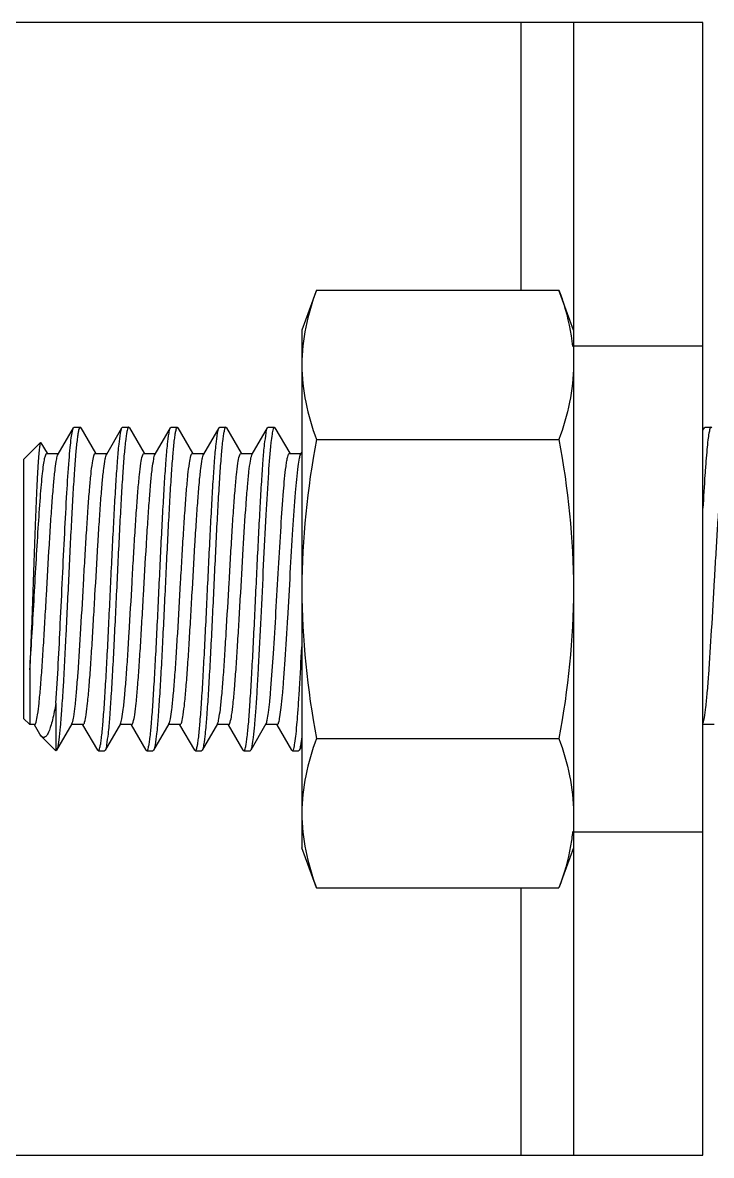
# Model space of a CAD drawing. Extents: x 27938 to 1507990, y 110129 to 923079.
# Drawn here: x 480040.8 to 480212.3, y 358033.5 to 358315.5 of the extents above; entities that cross this region are included whole.
import ezdxf

# ---------------------------------------------------------------- set-up
doc = ezdxf.new("R2010")
doc.units = 0
doc.header["$LTSCALE"] = 1000
doc.header["$MEASUREMENT"] = 0

msp = doc.modelspace()

# ---------------------------------------------------------------- linework, layer by layer
at = {"linetype": 'Continuous'}
for p, q in [((480210.21, 358315.46), (479865.36, 358315.46)), ((480164.84, 358315.46), (480164.84, 358248.91)), ((480177.99, 358315.46), (480177.99, 358033.55)), ((480210.21, 358033.55), (480210.21, 358315.46)), ((480113.96, 358248.91), (480110.34, 358238.94)), ((480113.96, 358248.91), (480174.37, 358248.91)), ((480177.99, 358238.94), (480174.37, 358248.91)), ((480110.34, 358238.94), (480110.34, 358110.06)), ((480210.21, 358234.91), (480177.99, 358234.91)), ((480049.68, 358208.09), (480053.49, 358214.64)), ((480053.49, 358214.64), (480053.65, 358214.77)), ((480053.65, 358214.77), (480055.16, 358214.77)), ((480053.65, 358214.77), (480055.16, 358214.77)), ((480055.16, 358214.77), (480055.14, 358214.77)), ((480055.32, 358214.64), (480055.16, 358214.77)), ((480055.32, 358214.64), (480059, 358208.29)), ((480061.76, 358208.09), (480065.57, 358214.64)), ((480065.57, 358214.64), (480065.73, 358214.77)), ((480065.73, 358214.77), (480067.24, 358214.77)), ((480065.73, 358214.77), (480067.24, 358214.77)), ((480067.24, 358214.77), (480067.22, 358214.77)), ((480067.4, 358214.64), (480067.24, 358214.77)), ((480067.4, 358214.64), (480071.08, 358208.29)), ((480073.84, 358208.09), (480077.66, 358214.64)), ((480077.66, 358214.64), (480077.81, 358214.77)), ((480077.81, 358214.77), (480079.33, 358214.77)), ((480077.81, 358214.77), (480079.33, 358214.77)), ((480079.33, 358214.77), (480079.3, 358214.77)), ((480079.49, 358214.64), (480079.33, 358214.77)), ((480079.49, 358214.64), (480083.16, 358208.29)), ((480085.93, 358208.09), (480089.74, 358214.64)), ((480089.74, 358214.64), (480089.9, 358214.77)), ((480089.9, 358214.77), (480091.41, 358214.77)), ((480089.9, 358214.77), (480091.41, 358214.77)), ((480091.41, 358214.77), (480091.39, 358214.77)), ((480091.57, 358214.64), (480091.41, 358214.77)), ((480091.57, 358214.64), (480095.25, 358208.29)), ((480098.01, 358208.09), (480101.82, 358214.64)), ((480101.82, 358214.64), (480101.98, 358214.77)), ((480101.98, 358214.77), (480103.49, 358214.77)), ((480101.98, 358214.77), (480103.49, 358214.77)), ((480103.65, 358214.64), (480103.49, 358214.77)), ((480103.65, 358214.64), (480107.33, 358208.29)), ((480210.21, 358214.05), (480210.56, 358214.64)), ((480210.56, 358214.64), (480210.71, 358214.77)), ((480210.71, 358214.77), (480212.23, 358214.77)), ((480210.71, 358214.77), (480212.23, 358214.77)), ((480212.23, 358214.77), (480212.2, 358214.77)), ((480212.39, 358214.64), (480212.23, 358214.77)), ((480041.07, 358206.72), (480045.29, 358210.94)), ((480045.4, 358210.9), (480045.29, 358210.94)), ((480045.4, 358210.9), (480046.92, 358208.29)), ((480113.96, 358211.7), (480174.37, 358211.7)), ((480046.85, 358208.25), (480049.77, 358208.25)), ((480058.93, 358208.25), (480061.86, 358208.25)), ((480071.01, 358208.25), (480073.94, 358208.25)), ((480083.09, 358208.25), (480086.02, 358208.25)), ((480095.18, 358208.25), (480098.1, 358208.25)), ((480097.91, 358207.88), (480098.01, 358208.09)), ((480107.26, 358208.25), (480110.18, 358208.25)), ((480110.09, 358208.09), (480110.34, 358208.51)), ((480041.07, 358206.72), (480041.07, 358142.28)), ((480042.6, 358154.35), (480042.6, 358140.75)), ((480049.12, 358146.06), (480049.12, 358134.23)), ((480041.07, 358142.28), (480042.6, 358140.75)), ((480043.83, 358140.75), (480042.6, 358140.75)), ((480045.11, 358138.39), (480043.76, 358140.71)), ((480053.08, 358140.92), (480049.28, 358134.37)), ((480055.91, 358140.75), (480052.98, 358140.75)), ((480053.08, 358140.92), (480053.19, 358141.16)), ((480059.53, 358134.36), (480055.84, 358140.71)), ((480065.16, 358140.92), (480061.36, 358134.37)), ((480067.99, 358140.75), (480065.07, 358140.75)), ((480071.61, 358134.36), (480067.92, 358140.71)), ((480077.24, 358140.92), (480073.44, 358134.37)), ((480080.07, 358140.75), (480077.15, 358140.75)), ((480083.7, 358134.36), (480080, 358140.71)), ((480089.32, 358140.92), (480085.53, 358134.37)), ((480092.15, 358140.75), (480089.23, 358140.75)), ((480095.78, 358134.36), (480092.08, 358140.71)), ((480101.41, 358140.92), (480097.61, 358134.37)), ((480104.24, 358140.75), (480101.31, 358140.75)), ((480107.86, 358134.36), (480104.17, 358140.71)), ((480212.97, 358140.75), (480210.21, 358140.75)), ((480045.52, 358137.83), (480045.11, 358138.39)), ((480045.52, 358137.83), (480049.12, 358134.23)), ((480113.96, 358137.3), (480174.37, 358137.3)), ((480110.34, 358135.48), (480109.69, 358134.37)), ((480049.28, 358134.37), (480049.12, 358134.23)), ((480059.53, 358134.36), (480059.69, 358134.23)), ((480059.69, 358134.23), (480061.2, 358134.23)), ((480059.69, 358134.23), (480061.2, 358134.23)), ((480059.69, 358134.23), (480059.71, 358134.23)), ((480061.36, 358134.37), (480061.2, 358134.23)), ((480071.61, 358134.36), (480071.77, 358134.23)), ((480071.77, 358134.23), (480073.29, 358134.23)), ((480071.77, 358134.23), (480073.29, 358134.23)), ((480071.77, 358134.23), (480071.79, 358134.23)), ((480073.44, 358134.37), (480073.29, 358134.23)), ((480083.7, 358134.36), (480083.85, 358134.23)), ((480083.85, 358134.23), (480085.37, 358134.23)), ((480083.85, 358134.23), (480085.37, 358134.23)), ((480083.85, 358134.23), (480083.88, 358134.23)), ((480085.53, 358134.37), (480085.37, 358134.23)), ((480095.78, 358134.36), (480095.94, 358134.23)), ((480095.94, 358134.23), (480097.45, 358134.23)), ((480095.94, 358134.23), (480097.45, 358134.23)), ((480095.94, 358134.23), (480095.96, 358134.23)), ((480097.61, 358134.37), (480097.45, 358134.23)), ((480107.86, 358134.36), (480108.02, 358134.23)), ((480108.02, 358134.23), (480109.53, 358134.23)), ((480108.02, 358134.23), (480109.53, 358134.23)), ((480108.02, 358134.23), (480108.04, 358134.23)), ((480109.69, 358134.37), (480109.53, 358134.23)), ((480177.99, 358114.09), (480210.21, 358114.09)), ((480113.96, 358100.1), (480110.34, 358110.06)), ((480177.99, 358110.06), (480174.37, 358100.1)), ((480113.96, 358100.1), (480174.37, 358100.1)), ((480164.84, 358100.1), (480164.84, 358033.55)), ((479865.36, 358033.55), (480210.21, 358033.55))]:
    msp.add_line(p, q, dxfattribs=at)
for points, knots in [([(480113.96, 358248.91), (480112.87, 358245.89), (480111.04, 358239.79), (480110.34, 358233.43), (480110.34, 358230.3)], [0, 0, 0, 0, 0.506411, 1, 1, 1, 1]), ([(480174.37, 358248.91), (480174.79, 358247.75), (480176.33, 358243.19), (480177.39, 358238.45), (480177.76, 358234.88)], [0, 0, 0, 0, 0.25454, 1, 1, 1, 1]), ([(480110.34, 358230.3), (480110.34, 358227.17), (480111.04, 358220.82), (480112.87, 358214.72), (480113.96, 358211.7)], [0, 0, 0, 0, 0.493589, 1, 1, 1, 1]), ([(480177.99, 358230.3), (480177.99, 358227.17), (480177.29, 358220.82), (480175.46, 358214.72), (480174.37, 358211.7)], [0, 0, 0, 0, 0.493589, 1, 1, 1, 1]), ([(480049.12, 358146.06), (480049.57, 358152.66), (480050.08, 358163.05), (480050.76, 358177.17), (480051.28, 358188.02), (480051.8, 358197.79), (480052.25, 358204.89), (480052.64, 358209.45), (480052.89, 358211.86), (480053.16, 358213.5), (480053.34, 358214.37), (480053.49, 358214.64)], [0, 0, 0, 0, 0.288558, 0.45413, 0.616509, 0.762715, 0.881069, 0.926757, 0.962188, 0.986703, 1, 1, 1, 1]), ([(480055.14, 358214.77), (480055.05, 358214.75), (480054.9, 358214.45), (480054.75, 358213.91), (480054.58, 358213.01), (480054.33, 358211.2), (480054.03, 358208.15), (480053.69, 358203.69), (480053.35, 358198.23), (480053, 358191.98), (480052.65, 358185.13), (480052.19, 358175.5), (480051.63, 358163.78), (480051.06, 358152.68), (480050.57, 358144.99), (480050.24, 358140.59), (480049.9, 358137.34), (480049.65, 358135.57), (480049.48, 358134.91)], [0, 0, 0, 0, 0.003459, 0.010697, 0.021985, 0.037294, 0.07952, 0.136044, 0.204986, 0.284036, 0.370529, 0.46155, 0.644849, 0.809404, 0.877597, 0.933236, 0.974471, 1, 1, 1, 1]), ([(480059.71, 358134.23), (480059.81, 358134.25), (480059.96, 358134.58), (480060.11, 358135.14), (480060.29, 358136.11), (480060.55, 358138.04), (480060.86, 358141.28), (480061.21, 358146.03), (480061.57, 358151.81), (480061.93, 358158.41), (480062.28, 358165.59), (480062.64, 358173.09), (480063, 358180.65), (480063.36, 358187.98), (480063.72, 358194.82), (480064.08, 358200.94), (480064.44, 358206.08), (480064.76, 358210.12), (480065.14, 358212.81), (480065.34, 358214.23), (480065.57, 358214.64)], [0, 0, 0, 0, 0.003604, 0.011244, 0.023189, 0.039398, 0.084082, 0.143773, 0.216344, 0.299191, 0.389329, 0.483504, 0.578314, 0.670341, 0.756264, 0.832984, 0.897741, 0.948218, 0.982646, 1, 1, 1, 1]), ([(480067.22, 358214.77), (480067.13, 358214.75), (480066.98, 358214.42), (480066.82, 358213.86), (480066.65, 358212.89), (480066.38, 358210.96), (480066.07, 358207.72), (480065.72, 358202.97), (480065.37, 358197.19), (480065.01, 358190.6), (480064.65, 358183.42), (480064.29, 358175.91), (480063.93, 358168.36), (480063.57, 358161.03), (480063.21, 358154.19), (480062.86, 358148.07), (480062.5, 358142.93), (480062.18, 358138.89), (480061.79, 358136.2), (480061.6, 358134.77), (480061.36, 358134.37)], [0, 0, 0, 0, 0.00361, 0.011255, 0.023204, 0.039415, 0.084097, 0.143782, 0.216344, 0.299179, 0.3893, 0.483457, 0.578255, 0.670276, 0.756195, 0.832914, 0.897677, 0.94817, 0.982621, 1, 1, 1, 1]), ([(480071.79, 358134.23), (480071.89, 358134.25), (480072.04, 358134.58), (480072.19, 358135.14), (480072.37, 358136.11), (480072.63, 358138.04), (480072.94, 358141.28), (480073.29, 358146.03), (480073.65, 358151.81), (480074.01, 358158.41), (480074.37, 358165.59), (480074.73, 358173.09), (480075.09, 358180.65), (480075.44, 358187.98), (480075.8, 358194.82), (480076.16, 358200.94), (480076.52, 358206.08), (480076.84, 358210.12), (480077.22, 358212.81), (480077.42, 358214.23), (480077.66, 358214.64)], [0, 0, 0, 0, 0.003605, 0.011246, 0.023192, 0.039401, 0.084087, 0.143779, 0.216351, 0.299198, 0.389337, 0.483511, 0.57832, 0.670346, 0.756268, 0.832988, 0.897743, 0.948218, 0.982646, 1, 1, 1, 1]), ([(480079.3, 358214.77), (480079.21, 358214.75), (480079.06, 358214.42), (480078.9, 358213.86), (480078.73, 358212.89), (480078.46, 358210.96), (480078.16, 358207.72), (480077.8, 358202.97), (480077.45, 358197.19), (480077.09, 358190.6), (480076.73, 358183.42), (480076.37, 358175.91), (480076.01, 358168.36), (480075.65, 358161.03), (480075.3, 358154.19), (480074.94, 358148.07), (480074.58, 358142.93), (480074.26, 358138.89), (480073.88, 358136.2), (480073.68, 358134.77), (480073.44, 358134.37)], [0, 0, 0, 0, 0.00361, 0.011255, 0.023204, 0.039415, 0.084097, 0.143781, 0.216343, 0.299178, 0.389299, 0.483456, 0.578254, 0.670275, 0.756194, 0.832913, 0.897677, 0.94817, 0.982621, 1, 1, 1, 1]), ([(480083.88, 358134.23), (480083.97, 358134.25), (480084.12, 358134.58), (480084.28, 358135.14), (480084.45, 358136.11), (480084.72, 358138.04), (480085.02, 358141.28), (480085.38, 358146.03), (480085.73, 358151.81), (480086.09, 358158.41), (480086.45, 358165.59), (480086.81, 358173.09), (480087.17, 358180.65), (480087.53, 358187.98), (480087.89, 358194.82), (480088.24, 358200.94), (480088.6, 358206.08), (480088.92, 358210.12), (480089.31, 358212.81), (480089.5, 358214.23), (480089.74, 358214.64)], [0, 0, 0, 0, 0.003605, 0.011246, 0.023192, 0.039402, 0.084089, 0.143781, 0.216352, 0.2992, 0.389339, 0.483513, 0.578322, 0.670347, 0.756269, 0.832988, 0.897743, 0.948219, 0.982646, 1, 1, 1, 1]), ([(480091.39, 358214.77), (480091.29, 358214.75), (480091.14, 358214.42), (480090.99, 358213.86), (480090.81, 358212.89), (480090.55, 358210.96), (480090.24, 358207.72), (480089.89, 358202.97), (480089.53, 358197.19), (480089.17, 358190.6), (480088.81, 358183.42), (480088.46, 358175.91), (480088.1, 358168.36), (480087.74, 358161.03), (480087.38, 358154.19), (480087.02, 358148.07), (480086.66, 358142.93), (480086.34, 358138.89), (480085.96, 358136.2), (480085.76, 358134.77), (480085.53, 358134.37)], [0, 0, 0, 0, 0.00361, 0.011255, 0.023204, 0.039415, 0.084096, 0.143781, 0.216343, 0.299178, 0.389299, 0.483455, 0.578253, 0.670274, 0.756194, 0.832913, 0.897676, 0.948169, 0.98262, 1, 1, 1, 1]), ([(480095.96, 358134.23), (480096.05, 358134.25), (480096.2, 358134.58), (480096.36, 358135.14), (480096.54, 358136.11), (480096.8, 358138.04), (480097.11, 358141.28), (480097.46, 358146.03), (480097.81, 358151.81), (480098.17, 358158.41), (480098.53, 358165.59), (480098.89, 358173.09), (480099.25, 358180.65), (480099.61, 358187.98), (480099.97, 358194.82), (480100.32, 358200.94), (480100.68, 358206.08), (480101, 358210.12), (480101.39, 358212.81), (480101.58, 358214.23), (480101.82, 358214.64)], [0, 0, 0, 0, 0.003605, 0.011246, 0.023193, 0.039403, 0.08409, 0.143783, 0.216354, 0.299202, 0.389341, 0.483515, 0.578323, 0.670348, 0.75627, 0.832989, 0.897744, 0.948219, 0.982646, 1, 1, 1, 1]), ([(480103.21, 358214.34), (480103.07, 358213.92), (480102.87, 358212.78), (480102.72, 358211.64), (480102.64, 358210.93)], [0, 0, 0, 0, 0.381853, 1, 1, 1, 1]), ([(480103.49, 358214.77), (480103.47, 358214.77), (480103.3, 358214.69), (480103.26, 358214.49), (480103.21, 358214.34)], [0, 0, 0, 0, 0.141686, 1, 1, 1, 1]), ([(480212.2, 358214.77), (480212.05, 358214.73), (480211.88, 358214.11), (480211.65, 358213.14), (480211.42, 358211.37), (480211.18, 358209.07), (480210.94, 358206.16), (480210.59, 358201.29), (480210.36, 358197.38), (480210.21, 358194.62)], [0, 0, 0, 0, 0.023088, 0.076942, 0.162256, 0.277921, 0.422109, 0.592457, 1, 1, 1, 1]), ([(480045.29, 358210.94), (480045.17, 358210.82), (480045.11, 358210.22), (480044.92, 358209.13), (480044.78, 358207.36), (480044.62, 358205.04), (480044.46, 358202.16), (480044.23, 358197.39), (480043.95, 358190.51), (480043.62, 358181.54), (480043.3, 358172.14), (480042.97, 358163.02), (480042.73, 358157.13), (480042.6, 358154.35)], [0, 0, 0, 0, 0.009173, 0.029347, 0.060391, 0.101835, 0.152988, 0.212953, 0.354877, 0.517215, 0.687692, 0.853036, 1, 1, 1, 1]), ([(480102.64, 358210.93), (480102.37, 358208.46), (480101.92, 358202.46), (480101.33, 358192.3), (480100.74, 358180.25), (480100.14, 358167.59), (480099.63, 358157.27), (480099.2, 358149.72), (480098.9, 358144.95), (480098.59, 358140.98), (480098.3, 358137.88), (480097.99, 358135.79), (480097.8, 358134.69), (480097.61, 358134.37)], [0, 0, 0, 0, 0.097413, 0.234815, 0.397699, 0.568819, 0.73005, 0.801523, 0.864307, 0.916739, 0.957442, 0.985378, 1, 1, 1, 1]), ([(480042.6, 358154.35), (480042.79, 358157.07), (480043.16, 358162.81), (480043.67, 358171.64), (480044.18, 358180.69), (480044.69, 358189.27), (480045.13, 358195.83), (480045.5, 358200.35), (480045.76, 358203.05), (480046.01, 358205.18), (480046.27, 358206.82), (480046.47, 358207.68), (480046.71, 358208.25), (480046.85, 358208.25)], [0, 0, 0, 0, 0.150782, 0.318318, 0.489969, 0.652746, 0.794352, 0.853795, 0.904124, 0.94441, 0.973938, 0.992299, 1, 1, 1, 1]), ([(480043.83, 358140.75), (480043.91, 358140.75), (480044.08, 358140.99), (480044.32, 358141.77), (480044.64, 358143.55), (480044.97, 358146.43), (480045.33, 358150.35), (480045.68, 358155.13), (480046.04, 358160.62), (480046.4, 358166.6), (480046.87, 358174.95), (480047.34, 358183.22), (480047.83, 358191.12), (480048.19, 358196.29), (480048.55, 358200.66), (480048.88, 358204.12), (480049.24, 358206.47), (480049.46, 358207.72), (480049.68, 358208.09)], [0, 0, 0, 0, 0.003516, 0.010772, 0.037949, 0.081609, 0.140308, 0.211978, 0.294061, 0.383613, 0.477416, 0.664254, 0.750571, 0.827952, 0.893624, 0.945254, 0.981055, 1, 1, 1, 1]), ([(480053.19, 358141.16), (480053.37, 358141.66), (480053.62, 358143.07), (480053.96, 358145.69), (480054.3, 358149.32), (480054.8, 358155.75), (480055.38, 358165.12), (480055.94, 358175.04), (480056.41, 358183.22), (480056.76, 358189.04), (480057.11, 358194.36), (480057.46, 358198.99), (480057.81, 358202.78), (480058.13, 358205.56), (480058.44, 358207.27), (480058.68, 358208.02), (480058.85, 358208.25), (480058.93, 358208.25)], [0, 0, 0, 0, 0.023549, 0.063214, 0.117783, 0.185416, 0.35021, 0.535036, 0.627046, 0.714525, 0.794449, 0.864058, 0.92096, 0.96323, 0.989531, 0.996563, 1, 1, 1, 1]), ([(480055.91, 358140.75), (480055.99, 358140.75), (480056.16, 358140.99), (480056.4, 358141.77), (480056.73, 358143.55), (480057.05, 358146.43), (480057.41, 358150.35), (480057.76, 358155.13), (480058.12, 358160.62), (480058.48, 358166.6), (480058.96, 358174.95), (480059.42, 358183.22), (480059.91, 358191.12), (480060.27, 358196.29), (480060.63, 358200.66), (480060.96, 358204.12), (480061.32, 358206.47), (480061.55, 358207.72), (480061.76, 358208.09)], [0, 0, 0, 0, 0.003516, 0.010771, 0.037949, 0.081609, 0.140308, 0.211978, 0.294061, 0.383613, 0.477416, 0.664254, 0.750572, 0.827952, 0.893624, 0.945254, 0.981055, 1, 1, 1, 1]), ([(480065.16, 358140.92), (480065.37, 358141.29), (480065.6, 358142.54), (480065.96, 358144.89), (480066.29, 358148.34), (480066.65, 358152.72), (480067.01, 358157.89), (480067.5, 358165.79), (480067.96, 358174.06), (480068.44, 358182.41), (480068.8, 358188.39), (480069.16, 358193.87), (480069.51, 358198.65), (480069.87, 358202.57), (480070.2, 358205.45), (480070.52, 358207.24), (480070.76, 358208.01), (480070.93, 358208.25), (480071.01, 358208.25)], [0, 0, 0, 0, 0.018976, 0.054803, 0.106453, 0.172139, 0.249526, 0.335844, 0.522668, 0.616459, 0.705997, 0.788066, 0.859722, 0.918409, 0.962059, 0.989231, 0.996484, 1, 1, 1, 1]), ([(480067.99, 358140.75), (480068.07, 358140.75), (480068.25, 358140.99), (480068.49, 358141.77), (480068.81, 358143.55), (480069.14, 358146.43), (480069.49, 358150.35), (480069.84, 358155.13), (480070.2, 358160.62), (480070.56, 358166.6), (480071.04, 358174.95), (480071.5, 358183.22), (480072, 358191.12), (480072.35, 358196.29), (480072.71, 358200.66), (480073.04, 358204.12), (480073.4, 358206.47), (480073.63, 358207.72), (480073.84, 358208.09)], [0, 0, 0, 0, 0.003517, 0.010771, 0.037949, 0.081609, 0.140308, 0.211979, 0.294062, 0.383613, 0.477416, 0.664254, 0.750571, 0.827951, 0.893623, 0.945253, 0.981055, 1, 1, 1, 1]), ([(480077.24, 358140.92), (480077.46, 358141.29), (480077.68, 358142.54), (480078.05, 358144.89), (480078.38, 358148.34), (480078.74, 358152.72), (480079.09, 358157.89), (480079.58, 358165.79), (480080.05, 358174.06), (480080.52, 358182.41), (480080.88, 358188.39), (480081.24, 358193.87), (480081.59, 358198.65), (480081.95, 358202.57), (480082.28, 358205.45), (480082.6, 358207.24), (480082.84, 358208.01), (480083.01, 358208.25), (480083.09, 358208.25)], [0, 0, 0, 0, 0.018976, 0.054803, 0.106454, 0.17214, 0.249527, 0.335846, 0.52267, 0.61646, 0.705997, 0.788065, 0.859721, 0.918408, 0.962058, 0.98923, 0.996485, 1, 1, 1, 1]), ([(480080.07, 358140.75), (480080.15, 358140.75), (480080.33, 358140.99), (480080.57, 358141.77), (480080.89, 358143.55), (480081.22, 358146.43), (480081.57, 358150.35), (480081.93, 358155.13), (480082.28, 358160.62), (480082.64, 358166.6), (480083.12, 358174.95), (480083.59, 358183.22), (480084.08, 358191.12), (480084.43, 358196.29), (480084.79, 358200.66), (480085.12, 358204.12), (480085.49, 358206.47), (480085.71, 358207.72), (480085.93, 358208.09)], [0, 0, 0, 0, 0.003514, 0.010772, 0.03795, 0.08161, 0.140308, 0.211978, 0.294061, 0.383612, 0.477415, 0.664253, 0.750571, 0.827952, 0.893624, 0.945254, 0.981055, 1, 1, 1, 1]), ([(480089.32, 358140.92), (480089.54, 358141.29), (480089.76, 358142.54), (480090.13, 358144.89), (480090.46, 358148.34), (480090.82, 358152.72), (480091.17, 358157.89), (480091.66, 358165.79), (480092.13, 358174.06), (480092.61, 358182.41), (480092.97, 358188.39), (480093.32, 358193.87), (480093.68, 358198.65), (480094.03, 358202.57), (480094.36, 358205.45), (480094.68, 358207.24), (480094.92, 358208.01), (480095.1, 358208.25), (480095.18, 358208.25)], [0, 0, 0, 0, 0.018976, 0.054803, 0.106453, 0.172139, 0.249526, 0.335844, 0.522668, 0.61646, 0.705997, 0.788066, 0.859722, 0.918409, 0.962059, 0.989231, 0.996485, 1, 1, 1, 1]), ([(480092.15, 358140.75), (480092.23, 358140.75), (480092.41, 358140.98), (480092.64, 358141.73), (480092.96, 358143.46), (480093.28, 358146.25), (480093.63, 358150.06), (480093.98, 358154.7), (480094.33, 358160.04), (480094.68, 358165.88), (480095.15, 358174.08), (480095.71, 358184.01), (480096.29, 358193.38), (480096.8, 358199.81), (480097.13, 358203.41), (480097.48, 358206), (480097.72, 358207.4), (480097.91, 358207.88)], [0, 0, 0, 0, 0.003447, 0.010504, 0.036907, 0.07934, 0.136454, 0.206305, 0.286482, 0.374206, 0.466428, 0.651492, 0.816161, 0.883565, 0.937789, 0.976999, 1, 1, 1, 1]), ([(480106.41, 358205.03), (480106.47, 358205.5), (480106.59, 358206.3), (480106.8, 358207.33), (480106.96, 358207.91), (480107.16, 358208.25), (480107.26, 358208.25)], [0, 0, 0, 0, 0.417027, 0.722093, 0.91306, 1, 1, 1, 1]), ([(480109.43, 358205.03), (480109.52, 358205.7), (480109.69, 358206.72), (480109.9, 358207.77), (480110.09, 358208.09)], [0, 0, 0, 0, 0.64784, 1, 1, 1, 1]), ([(480210.21, 358141.06), (480210.4, 358141.51), (480210.65, 358142.87), (480211, 358145.4), (480211.33, 358148.96), (480211.84, 358155.36), (480212.42, 358164.74), (480212.98, 358174.69), (480213.46, 358182.93), (480213.81, 358188.81), (480214.16, 358194.19), (480214.51, 358198.87), (480214.86, 358202.71), (480215.19, 358205.52), (480215.5, 358207.26), (480215.74, 358208.02), (480215.92, 358208.25), (480215.99, 358208.25)], [0, 0, 0, 0, 0.021934, 0.060252, 0.1138, 0.180755, 0.345177, 0.530709, 0.623344, 0.711545, 0.792219, 0.862544, 0.920069, 0.962821, 0.989426, 0.996537, 1, 1, 1, 1]), ([(480101.41, 358140.92), (480101.58, 358141.21), (480101.78, 358142.18), (480102.09, 358144), (480102.38, 358146.64), (480102.82, 358151.53), (480103.33, 358158.99), (480103.93, 358168.96), (480104.52, 358179.51), (480105.11, 358189.54), (480105.69, 358197.99), (480106.14, 358202.97), (480106.41, 358205.03)], [0, 0, 0, 0, 0.015991, 0.045014, 0.086536, 0.139531, 0.27419, 0.434995, 0.605144, 0.76684, 0.903184, 1, 1, 1, 1]), ([(480104.24, 358140.75), (480104.3, 358140.75), (480104.46, 358140.93), (480104.68, 358141.55), (480104.96, 358142.96), (480105.25, 358145.26), (480105.57, 358148.41), (480105.88, 358152.29), (480106.2, 358156.81), (480106.52, 358161.82), (480106.95, 358169.1), (480107.47, 358178.31), (480108.08, 358188.78), (480108.69, 358197.65), (480109.14, 358202.88), (480109.43, 358205.03)], [0, 0, 0, 0, 0.003125, 0.009234, 0.031868, 0.068302, 0.117635, 0.178513, 0.24923, 0.32779, 0.411973, 0.587575, 0.756267, 0.899071, 1, 1, 1, 1]), ([(480108.04, 358134.23), (480108.11, 358134.25), (480108.23, 358134.44), (480108.43, 358135.06), (480108.67, 358136.43), (480108.94, 358138.66), (480109.22, 358141.7), (480109.5, 358145.46), (480109.89, 358151.68), (480110.16, 358156.64), (480110.34, 358160.12)], [0, 0, 0, 0, 0.007842, 0.023029, 0.077823, 0.164939, 0.282689, 0.428541, 0.599299, 1, 1, 1, 1]), ([(480049.12, 358146.06), (480048.87, 358144.67), (480048.49, 358142.73), (480047.86, 358140.41), (480047.43, 358139.15), (480046.99, 358138.26), (480046.56, 358137.66), (480045.96, 358137.47), (480045.65, 358137.7), (480045.52, 358137.83)], [0, 0, 0, 0, 0.427991, 0.594855, 0.728399, 0.828419, 0.897176, 0.945337, 1, 1, 1, 1]), ([(480110.34, 358137.7), (480110.25, 358136.96), (480110.07, 358135.85), (480109.88, 358134.7), (480109.69, 358134.37)], [0, 0, 0, 0, 0.657878, 1, 1, 1, 1]), ([(480113.96, 358137.3), (480112.87, 358134.28), (480111.04, 358128.18), (480110.34, 358121.83), (480110.34, 358118.7)], [0, 0, 0, 0, 0.506411, 1, 1, 1, 1]), ([(480174.37, 358137.3), (480175.46, 358134.28), (480177.29, 358128.18), (480177.99, 358121.83), (480177.99, 358118.7)], [0, 0, 0, 0, 0.506411, 1, 1, 1, 1]), ([(480049.48, 358134.91), (480049.46, 358134.85), (480049.41, 358134.66), (480049.35, 358134.48), (480049.28, 358134.37)], [0, 0, 0, 0, 0.313034, 1, 1, 1, 1]), ([(480110.34, 358118.7), (480110.34, 358115.57), (480111.04, 358109.21), (480112.87, 358103.11), (480113.96, 358100.1)], [0, 0, 0, 0, 0.493589, 1, 1, 1, 1]), ([(480177.76, 358114.12), (480177.64, 358112.94), (480176.96, 358108.17), (480175.61, 358103.51), (480174.37, 358100.1)], [0, 0, 0, 0, 0.246329, 1, 1, 1, 1])]:
    msp.add_open_spline(points, degree=3, knots=knots, dxfattribs=at)
for points in [[(480113.96, 358211.7), (480111.73, 358199.45), (480110.34, 358186.96), (480110.34, 358174.5)], [(480174.37, 358211.7), (480176.6, 358199.45), (480177.99, 358186.96), (480177.99, 358174.5)], [(480110.34, 358174.5), (480110.34, 358162.04), (480111.73, 358149.56), (480113.96, 358137.3)], [(480177.99, 358174.5), (480177.99, 358162.04), (480176.6, 358149.56), (480174.37, 358137.3)]]:
    msp.add_open_spline(points, degree=3, dxfattribs=at)

doc.saveas('drawing.dxf')
